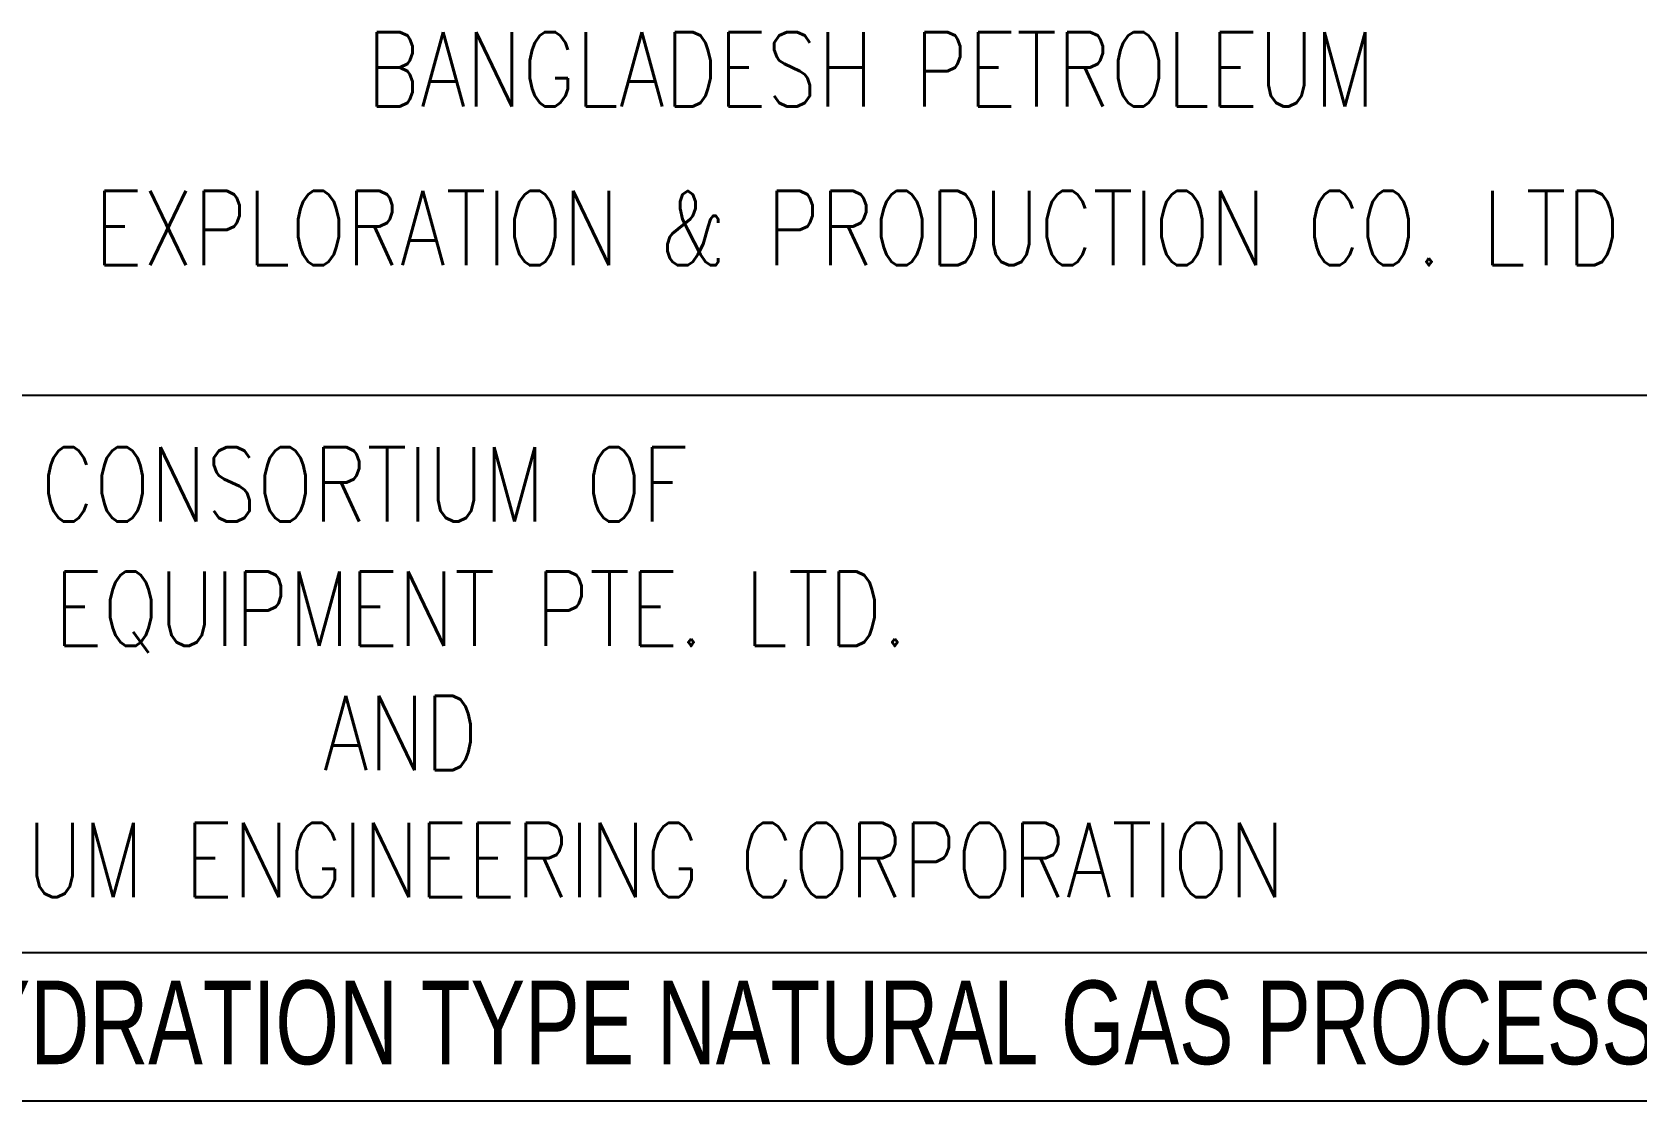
# Model space of a CAD drawing. Header units: inches. Extents: x 35 to 2894, y 23 to 617.
# Drawn here: x 742.9 to 829.3, y 106.8 to 164.3 of the extents above; entities that cross this region are included whole.
import ezdxf

# ---------------------------------------------------------------- set-up
doc = ezdxf.new("R2010")
doc.units = ezdxf.units.IN
doc.header["$MEASUREMENT"] = 0
doc.styles.add('SIMPLEX', font='simplex.shx')
doc.styles.get("Standard").update_dxf_attribs({"font": 'arial.ttf'})

msp = doc.modelspace()

# ---------------------------------------------------------------- linework, layer by layer
at = {"color": 0}
msp.add_line((665.08, 144.775), (865.156, 144.775), dxfattribs=at)
for p, q in [((665.08, 114.764), (865.156, 114.764)), ((665.08, 106.761), (865.156, 106.761))]:
    msp.add_line(p, q)

# ---------------------------------------------------------------- texts
at = {"color": 7, "lineweight": 25, "style": 'SIMPLEX', "width": 0.8}
for s, height, p in [('BANGLADESH PETROLEUM', 4.00153, (760.899, 160.336)), ('EXPLORATION & PRODUCTION CO. LTD', 4.00153, (746.225, 151.777)), ('CONSORTIUM OF', 4.00153, (743.341, 137.972)), ('ZICOM EQUIPMENT PTE. LTD.', 4.00153, (728.842, 131.275)), ('AND', 4.0015, (758.539, 124.578)), ('SINOPEC PETROLEUM ENGINEERING CORPORATION', 4.00153, (703.622, 117.737))]:
    msp.add_text(s, height=height, dxfattribs=at).set_placement(p)
at = {"width": 0.7}
msp.add_text('60 MMSCFD SILICAGEL DEHYDRATION TYPE NATURAL GAS PROCESS PLANT', height=4.50172, dxfattribs=at).set_placement((679.916, 108.739))

doc.saveas('drawing.dxf')
